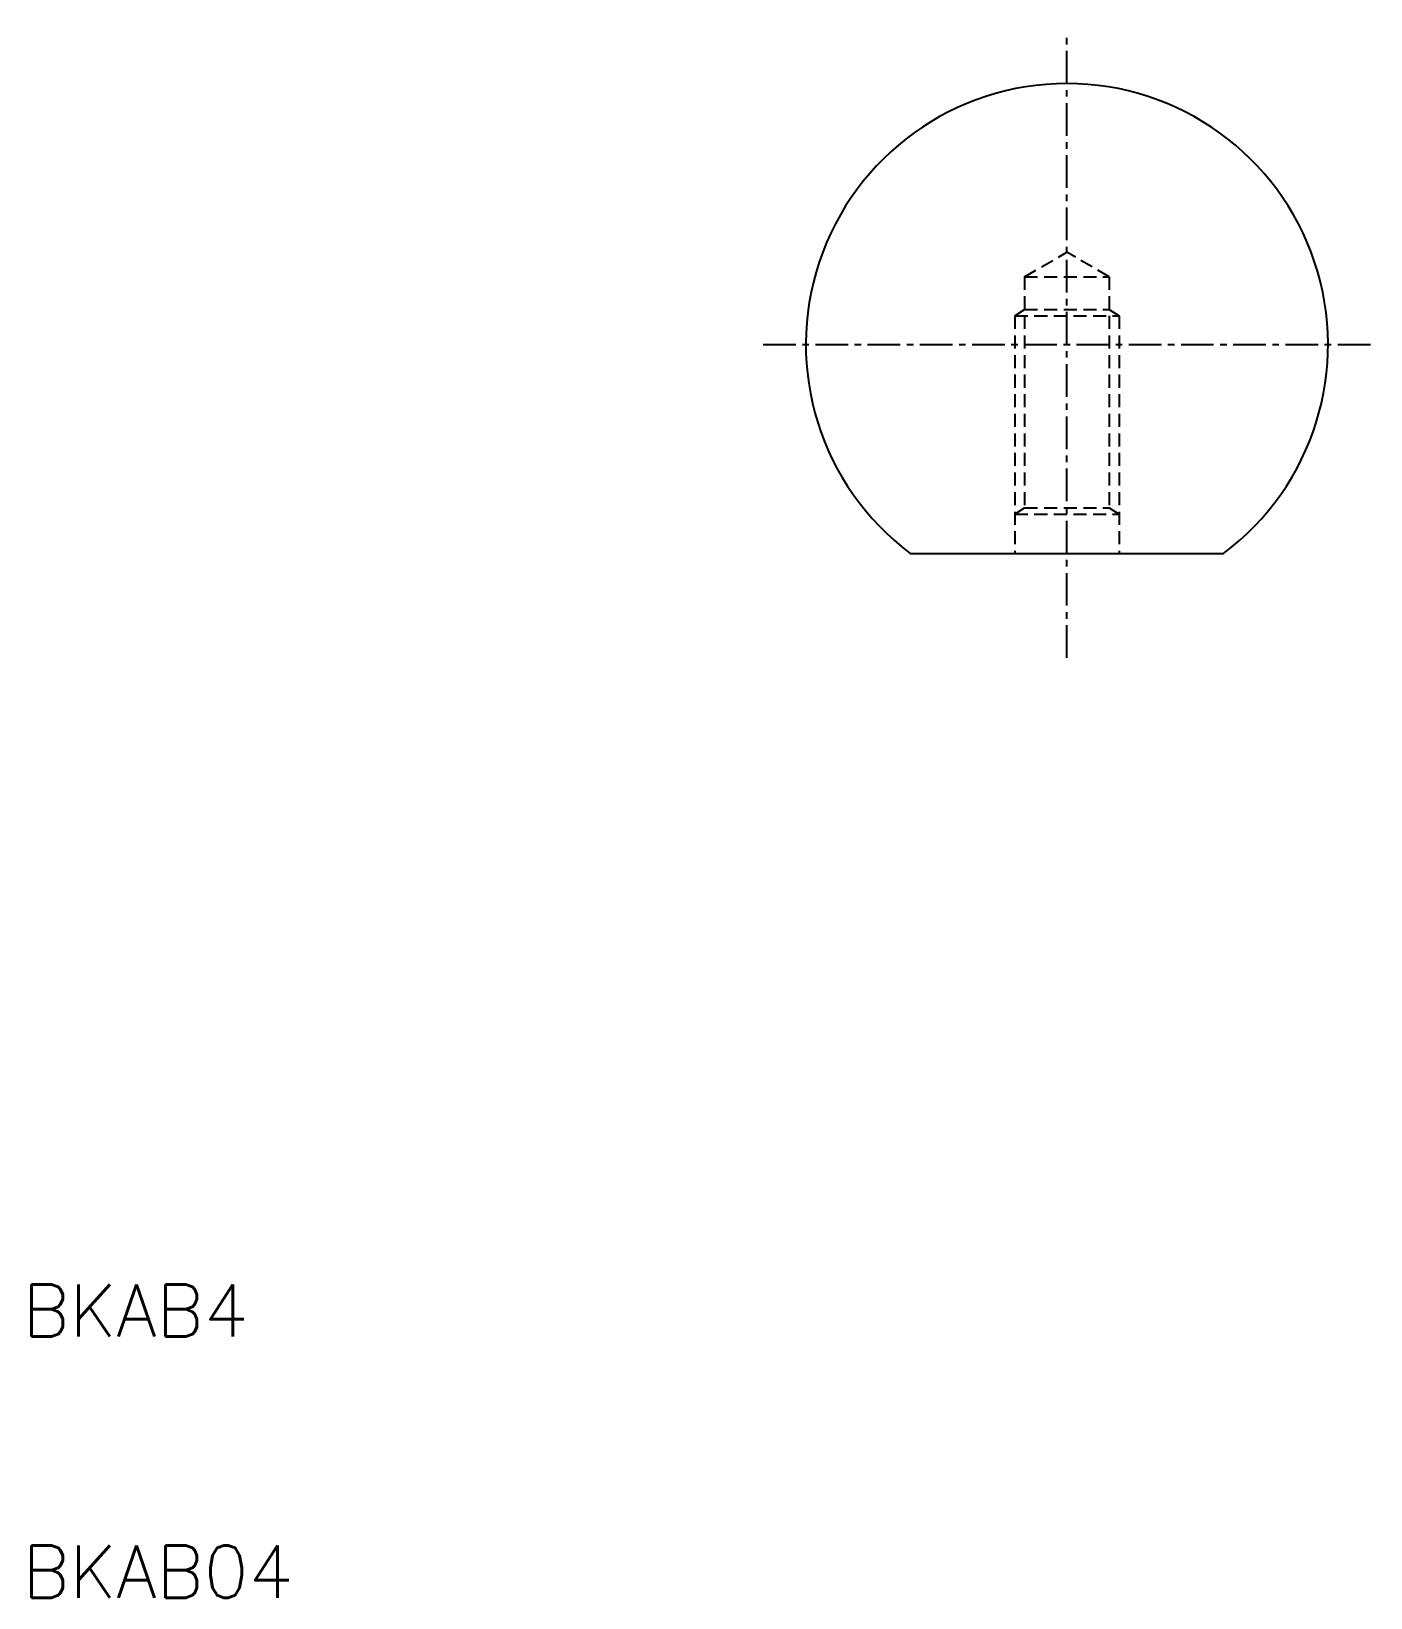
# Model space of a CAD drawing. Extents: x 10.3 to 61.6, y 10 to 70.
import ezdxf

# ---------------------------------------------------------------- set-up
doc = ezdxf.new("R2010")
doc.units = 0
doc.linetypes.add('CENTER', pattern=[2, 1.25, -0.25, 0.25, -0.25])
doc.linetypes.add('DASHED', pattern=[0.75, 0.5, -0.25])
doc.layers.get('0').update_dxf_attribs({"linetype": 'CONTINUOUS'})
doc.layers.add('CENTER', color=1, linetype='CENTER')
doc.styles.get("Standard").update_dxf_attribs({"font": 'txt.shx', "bigfont": 'extfont.shx'})

msp = doc.modelspace()

# ---------------------------------------------------------------- linework, layer by layer
at = {"color": 3, "linetype": 'DASHED'}
for p, q in [((48.379, 60.6), (50, 61.536)), ((51.621, 60.6), (50, 61.536)), ((48.379, 60.6), (48.379, 51.75)), ((48.379, 60.6), (51.621, 60.6)), ((51.621, 60.6), (51.621, 51.75)), ((48, 59.1), (48.379, 59.35)), ((48, 59.1), (48, 50)), ((48, 59.1), (52, 59.1)), ((48.379, 59.35), (51.621, 59.35)), ((51.621, 59.35), (52, 59.1)), ((52, 59.1), (52, 50)), ((48, 51.5), (48.379, 51.75)), ((48.379, 51.75), (51.621, 51.75)), ((51.621, 51.75), (52, 51.5)), ((48, 51.5), (52, 51.5))]:
    msp.add_line(p, q, dxfattribs=at)
at = {"color": 7, "linetype": 'CONTINUOUS'}
msp.add_line((44, 50), (56, 50), dxfattribs=at)
msp.add_arc((50, 58), 10, 306.8699, 233.1301, dxfattribs=at)
at = {"layer": 'CENTER', "color": 1, "linetype": 'CENTER'}
for p, q in [((50, 46), (50, 70)), ((38.369, 58), (61.631, 58))]:
    msp.add_line(p, q, dxfattribs=at)

# ---------------------------------------------------------------- texts
at = {"color": 7, "linetype": 'CONTINUOUS'}
for s, p in [('BKAB4', (10, 20)), ('BKAB04', (10, 10))]:
    msp.add_text(s, height=2, dxfattribs=at).set_placement(p)

doc.saveas('drawing.dxf')
